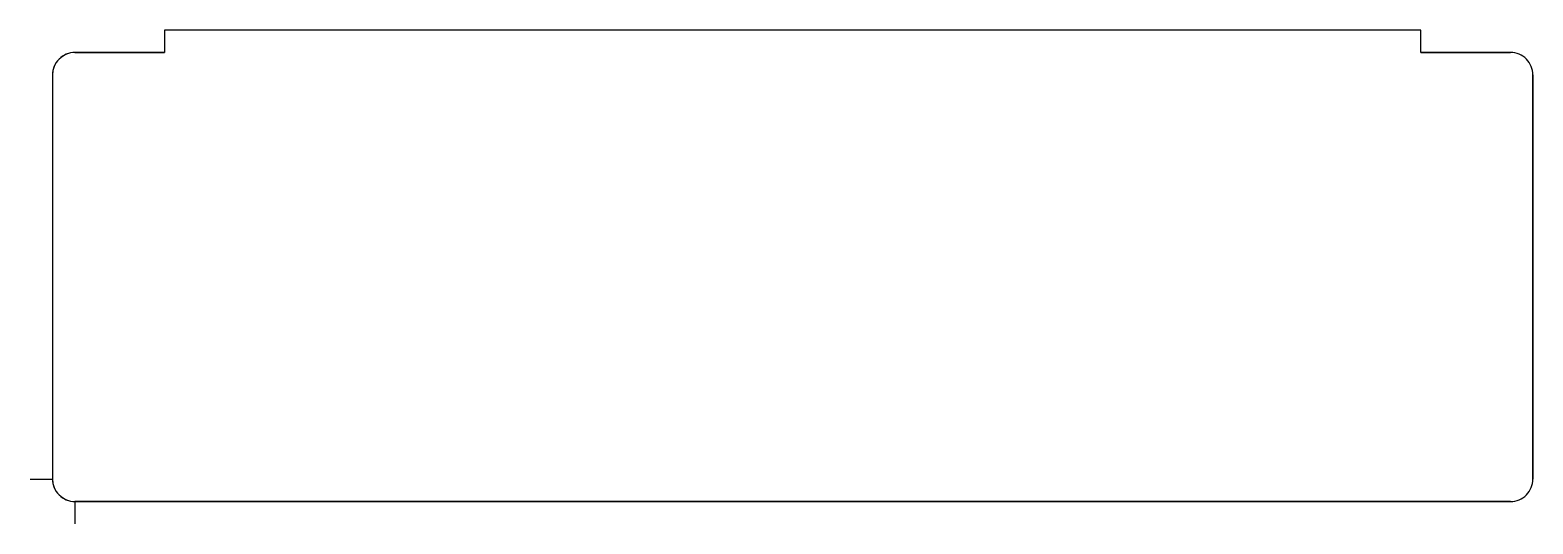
# Model space of a CAD drawing. Header units: inches. Extents: x 0 to 8.38, y -0.25 to 2.5.
import ezdxf

# ---------------------------------------------------------------- set-up
doc = ezdxf.new("R2010")
doc.units = ezdxf.units.IN
doc.header["$MEASUREMENT"] = 0

msp = doc.modelspace()

# ---------------------------------------------------------------- linework, layer by layer
for p, q in [((7.75, 2.375), (7.75, 2.5)), ((0.25, 2.375), (0.75, 2.375)), ((7.75, 2.375), (8.25, 2.375)), ((8.375, 2.25), (8.375, 0)), ((0, 0), (0.125, 0)), ((8.25, -0.125), (0.25, -0.125)), ((0.25, -0.125), (0.25, -0.25))]:
    msp.add_line(p, q)
msp.add_lwpolyline([(0.75, 2.375), (0.25, 2.375, 0.414214), (0.125, 2.25), (0.125, 0, 0.414214), (0.25, -0.125), (8.25, -0.125, 0.414214), (8.375, 0), (8.375, 2.25, 0.414214), (8.25, 2.375), (7.75, 2.375), (7.75, 2.5), (0.75, 2.5)], format="xyb", close=True)
for centre, start, end in [((0.25, 2.25), 90, 180), ((0.25, 0), 180, 270)]:
    msp.add_arc(centre, 0.125, start, end)

doc.saveas('drawing.dxf')
